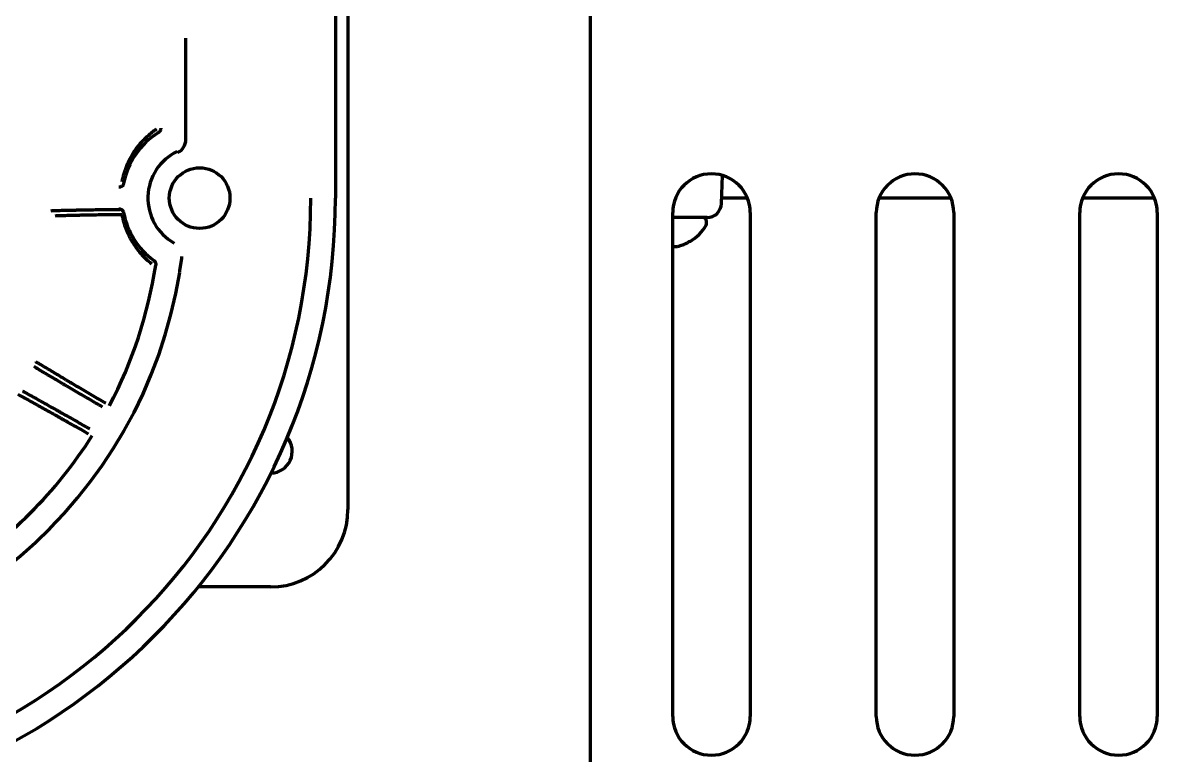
# Model space of a CAD drawing. Header units: inches. Extents: x -3055 to 7244, y 299 to 5591.
# Drawn here: x 2856.1 to 2973.1, y 5327.5 to 5403.2 of the extents above; entities that cross this region are included whole.
import ezdxf

# ---------------------------------------------------------------- set-up
doc = ezdxf.new("R2010")
doc.units = ezdxf.units.IN

msp = doc.modelspace()

# ---------------------------------------------------------------- linework, layer by layer
at = {"linetype": 'Continuous', "lineweight": 70}
for p, q in [((2888.32, 5457.07), (2888.32, 5385.06)), ((2914.62, 5422.37), (2914.62, 4799.06)), ((2889.62, 5405.42), (2889.62, 5352.92)), ((2872.89, 5391.1), (2872.89, 5401.56)), ((2928.17, 5384.51), (2928.27, 5387.39)), ((2930.83, 5385.06), (2928.19, 5385.06)), ((2951.83, 5385.06), (2944.41, 5385.06)), ((2972.83, 5385.06), (2965.41, 5385.06)), ((2923.12, 5331.56), (2923.12, 5383.56)), ((2931.12, 5383.56), (2931.12, 5331.56)), ((2944.12, 5331.56), (2944.12, 5383.56)), ((2952.12, 5383.56), (2952.12, 5331.56)), ((2965.12, 5331.56), (2965.12, 5383.56)), ((2973.12, 5383.56), (2973.12, 5331.56)), ((2926.67, 5383.06), (2923.12, 5383.06)), ((2926.62, 5382.46), (2926.62, 5382.66)), ((2924.92, 5380.62), (2924.92, 5380.59)), ((2881.62, 5344.92), (2874.16, 5344.92))]:
    msp.add_line(p, q, dxfattribs=at)
msp.add_circle((2874.32, 5385.06), 3.13, dxfattribs=at)
for centre, radius, start, end in [((2874.32, 5385.06), 7.99, 122.0759, 169.1104), ((2874.32, 5385.06), 5.34, 115.7368, 240.4997), ((2927.12, 5383.56), 4, 0, 180), ((2948.12, 5383.56), 4, 0, 180), ((2969.12, 5383.56), 4, 0, 180), ((2824.32, 5385.06), 64, 180, 0), ((2824.32, 5385.06), 61.47, 180, 0), ((2874.32, 5385.06), 7.99, 190.8896, 233.7004), ((2926.67, 5384.56), 1.5, 270, 358), ((2922.42, 5384.68), 4.8, 301.3727, 329.6988), ((2926.22, 5382.66), 0.4, 0, 90), ((2926.22, 5382.46), 0.4, 329.6988, 0), ((2822.68, 5385.33), 50.21, 350.9077, 352.8054), ((2824.32, 5385.06), 45.99, 332.2154, 351.3469), ((2824.32, 5385.06), 48.55, 189.0902, 350.9098), ((2824.32, 5385.06), 45.99, 302.2154, 327.7846), ((2881.62, 5358.92), 2.25, 271.4737, 39.4819), ((2881.62, 5352.92), 8, 270, 0), ((2927.12, 5331.56), 4, 180, 0), ((2948.12, 5331.56), 4, 180, 0), ((2969.12, 5331.56), 4, 180, 0)]:
    msp.add_arc(centre, radius, start, end, dxfattribs=at)
msp.add_ellipse((2871.39, 5391.1), major_axis=(-1.42, -0.5), ratio=0.998612, start_param=1.684757, end_param=2.803906, dxfattribs=at)
for points, knots in [([(2869.86, 5392.17), (2869.8, 5392.13), (2869.74, 5392.09), (2869.63, 5392.01), (2869.46, 5391.89), (2869.3, 5391.76), (2868.98, 5391.49), (2868.77, 5391.31), (2868.39, 5390.92), (2868.2, 5390.71), (2867.99, 5390.44), (2867.94, 5390.39), (2867.86, 5390.28), (2867.82, 5390.22), (2867.69, 5390.05), (2867.61, 5389.94), (2867.39, 5389.59), (2867.25, 5389.35), (2866.99, 5388.86), (2866.87, 5388.61), (2866.74, 5388.29), (2866.72, 5388.22), (2866.67, 5388.09), (2866.59, 5387.89), (2866.53, 5387.69), (2866.41, 5387.29), (2866.34, 5387.02), (2866.29, 5386.74)], [0, 0, 0, 0, 0.03125, 0.03125, 0.0625, 0.125, 0.125, 0.25, 0.25, 0.375, 0.375, 0.40625, 0.40625, 0.4375, 0.4375, 0.5, 0.5, 0.625, 0.625, 0.75, 0.75, 0.78125, 0.78125, 0.8125, 0.875, 0.875, 1, 1, 1, 1]), ([(2870.31, 5392.26), (2870.31, 5392.22), (2870.3, 5392.17), (2870.29, 5392.12), (2870.29, 5392.11), (2870.28, 5392.09), (2870.28, 5392.08), (2870.27, 5392.05), (2870.25, 5392.02), (2870.23, 5391.98), (2870.21, 5391.95), (2870.2, 5391.95), (2870.19, 5391.93), (2870.18, 5391.92), (2870.14, 5391.88), (2870.11, 5391.86), (2870.07, 5391.83)], [0, 0, 0, 0, 0.25, 0.25, 0.3125, 0.3125, 0.375, 0.375, 0.5, 0.625, 0.625, 0.6875, 0.6875, 0.75, 0.75, 1, 1, 1, 1]), ([(2866.47, 5386.57), (2866.47, 5386.54), (2866.46, 5386.52), (2866.44, 5386.48), (2866.44, 5386.46), (2866.42, 5386.44), (2866.42, 5386.42), (2866.4, 5386.39), (2866.38, 5386.36), (2866.35, 5386.33), (2866.34, 5386.32), (2866.32, 5386.3), (2866.31, 5386.29), (2866.28, 5386.26), (2866.25, 5386.25), (2866.21, 5386.23), (2866.2, 5386.22), (2866.18, 5386.21), (2866.16, 5386.2), (2866.12, 5386.19), (2866.07, 5386.17), (2866.01, 5386.17), (2865.98, 5386.17)], [0, 0, 0, 0, 0.125, 0.125, 0.1875, 0.1875, 0.25, 0.25, 0.375, 0.375, 0.4375, 0.4375, 0.5, 0.5, 0.625, 0.625, 0.6875, 0.6875, 0.75, 0.75, 0.875, 1, 1, 1, 1]), ([(2858.98, 5383.76), (2859.16, 5383.77), (2859.35, 5383.78), (2859.78, 5383.79), (2860.23, 5383.8), (2860.75, 5383.81), (2861.16, 5383.82), (2861.3, 5383.82), (2861.51, 5383.83), (2861.62, 5383.83), (2861.74, 5383.83), (2861.81, 5383.83), (2861.85, 5383.84), (2862.19, 5383.84), (2862.51, 5383.85), (2863.16, 5383.86), (2863.83, 5383.87), (2864.55, 5383.87), (2865.29, 5383.88), (2865.67, 5383.89), (2866.07, 5383.89)], [0, 0, 0, 0, 0.125, 0.125, 0.25, 0.375, 0.375, 0.4375, 0.4375, 0.46875, 0.484375, 0.484375, 0.5, 0.5, 0.625, 0.625, 0.75, 0.875, 0.875, 1, 1, 1, 1]), ([(2859.43, 5383.24), (2859.61, 5383.25), (2859.8, 5383.25), (2860.2, 5383.27), (2860.64, 5383.28), (2861.14, 5383.29), (2861.53, 5383.3), (2861.67, 5383.31), (2861.88, 5383.31), (2861.95, 5383.31), (2862.09, 5383.32), (2862.16, 5383.32), (2862.38, 5383.32), (2862.53, 5383.33), (2862.76, 5383.33), (2862.84, 5383.33), (2863, 5383.33), (2863.07, 5383.34), (2863.47, 5383.34), (2863.8, 5383.35), (2864.47, 5383.36), (2864.82, 5383.36), (2865.54, 5383.37), (2865.91, 5383.38), (2866.29, 5383.38)], [0, 0, 0, 0, 0.125, 0.125, 0.25, 0.375, 0.375, 0.4375, 0.4375, 0.46875, 0.46875, 0.5, 0.5, 0.5625, 0.5625, 0.59375, 0.59375, 0.625, 0.625, 0.75, 0.75, 0.875, 0.875, 1, 1, 1, 1]), ([(2865.98, 5383.96), (2866.01, 5383.96), (2866.04, 5383.96), (2866.08, 5383.95), (2866.09, 5383.95), (2866.12, 5383.94), (2866.14, 5383.93), (2866.18, 5383.92), (2866.2, 5383.91), (2866.24, 5383.89), (2866.25, 5383.88), (2866.28, 5383.86), (2866.29, 5383.85), (2866.32, 5383.83), (2866.34, 5383.81), (2866.37, 5383.77), (2866.38, 5383.76), (2866.39, 5383.74), (2866.4, 5383.73), (2866.42, 5383.69), (2866.44, 5383.66), (2866.45, 5383.62), (2866.46, 5383.61), (2866.47, 5383.58), (2866.47, 5383.57), (2866.47, 5383.55)], [0, 0, 0, 0, 0.125, 0.125, 0.1875, 0.1875, 0.25, 0.25, 0.375, 0.375, 0.4375, 0.4375, 0.5, 0.5, 0.625, 0.625, 0.6875, 0.6875, 0.75, 0.75, 0.875, 0.875, 0.9375, 0.9375, 1, 1, 1, 1]), ([(2866.29, 5383.38), (2866.31, 5383.25), (2866.34, 5383.13), (2866.4, 5382.88), (2866.43, 5382.75), (2866.53, 5382.39), (2866.61, 5382.15), (2866.79, 5381.68), (2866.89, 5381.45), (2867.05, 5381.1), (2867.11, 5380.99), (2867.2, 5380.83), (2867.23, 5380.77), (2867.3, 5380.66), (2867.33, 5380.61), (2867.49, 5380.34), (2867.63, 5380.13), (2867.92, 5379.72), (2868.08, 5379.52), (2868.33, 5379.24), (2868.41, 5379.15), (2868.55, 5379.01), (2868.59, 5378.97), (2868.68, 5378.88), (2868.73, 5378.83), (2868.96, 5378.62), (2869.15, 5378.45), (2869.35, 5378.29)], [0, 0, 0, 0, 0.0625, 0.0625, 0.125, 0.125, 0.25, 0.25, 0.375, 0.375, 0.4375, 0.4375, 0.46875, 0.46875, 0.5, 0.5, 0.625, 0.625, 0.75, 0.75, 0.8125, 0.8125, 0.84375, 0.84375, 0.875, 0.875, 1, 1, 1, 1]), ([(2869.59, 5378.62), (2869.62, 5378.6), (2869.66, 5378.56), (2869.7, 5378.51), (2869.71, 5378.49), (2869.74, 5378.45), (2869.75, 5378.43), (2869.76, 5378.39), (2869.77, 5378.37), (2869.78, 5378.32), (2869.79, 5378.28), (2869.79, 5378.23), (2869.79, 5378.19), (2869.79, 5378.17), (2869.79, 5378.14)], [0, 0, 0, 0, 0.25, 0.25, 0.375, 0.375, 0.5, 0.5, 0.625, 0.625, 0.75, 0.875, 0.875, 1, 1, 1, 1]), ([(2864.3, 5363.49), (2863.79, 5363.79), (2863.29, 5364.08), (2862.32, 5364.65), (2861.84, 5364.92), (2861.15, 5365.33), (2860.92, 5365.47), (2860.58, 5365.67), (2860.47, 5365.73), (2860.3, 5365.83), (2860.25, 5365.87), (2860.14, 5365.93), (2860.08, 5365.96), (2859.59, 5366.26), (2859.17, 5366.5), (2858.37, 5366.98), (2858, 5367.2), (2857.5, 5367.5), (2857.37, 5367.58), (2857.25, 5367.66)], [0, 0, 0, 0, 0.186124, 0.186124, 0.372249, 0.372249, 0.465311, 0.465311, 0.511842, 0.511842, 0.535108, 0.535108, 0.558373, 0.558373, 0.744498, 0.744498, 0.930622, 0.930622, 1, 1, 1, 1]), ([(2864.63, 5363.88), (2864.14, 5364.17), (2863.66, 5364.45), (2862.73, 5365), (2862.27, 5365.27), (2861.6, 5365.66), (2861.38, 5365.79), (2861.05, 5365.99), (2860.94, 5366.05), (2860.78, 5366.15), (2860.73, 5366.18), (2860.62, 5366.24), (2860.57, 5366.28), (2860.09, 5366.56), (2859.69, 5366.8), (2858.92, 5367.26), (2858.56, 5367.48), (2858.04, 5367.79), (2857.87, 5367.89), (2857.67, 5368.02), (2857.62, 5368.04), (2857.54, 5368.09), (2857.5, 5368.12), (2857.46, 5368.14), (2857.46, 5368.15), (2857.45, 5368.15)], [0, 0, 0, 0, 0.173487, 0.173487, 0.346974, 0.346974, 0.433717, 0.433717, 0.477089, 0.477089, 0.498775, 0.498775, 0.520461, 0.520461, 0.693947, 0.693947, 0.867434, 0.867434, 0.954178, 0.954178, 0.975864, 0.975864, 0.997549, 0.997549, 1, 1, 1, 1]), ([(2855.57, 5364.81), (2855.64, 5364.77), (2855.71, 5364.73), (2855.86, 5364.65), (2855.94, 5364.6), (2856.07, 5364.53), (2856.12, 5364.51), (2856.21, 5364.46), (2856.25, 5364.44), (2856.65, 5364.21), (2857.02, 5364.01), (2857.8, 5363.57), (2858.21, 5363.35), (2858.85, 5362.99), (2859.07, 5362.87), (2859.34, 5362.71), (2859.4, 5362.68), (2859.51, 5362.62), (2859.57, 5362.59), (2859.74, 5362.49), (2859.96, 5362.36), (2860.19, 5362.23), (2860.43, 5362.1), (2860.54, 5362.04), (2860.89, 5361.84), (2861.13, 5361.7), (2861.84, 5361.3), (2862.33, 5361.02), (2862.82, 5360.74)], [0, 0, 0, 0, 0.03625, 0.03625, 0.080057, 0.080057, 0.10196, 0.10196, 0.123864, 0.123864, 0.299091, 0.299091, 0.474318, 0.474318, 0.561932, 0.561932, 0.583835, 0.583835, 0.605739, 0.605739, 0.649546, 0.693352, 0.693352, 0.737159, 0.737159, 0.824773, 0.824773, 1, 1, 1, 1]), ([(2856.08, 5365.13), (2856.09, 5365.12), (2856.1, 5365.12), (2856.16, 5365.09), (2856.2, 5365.06), (2856.62, 5364.83), (2857, 5364.62), (2857.81, 5364.16), (2858.23, 5363.93), (2858.89, 5363.56), (2859.12, 5363.43), (2859.4, 5363.27), (2859.46, 5363.24), (2859.58, 5363.17), (2859.63, 5363.14), (2859.81, 5363.04), (2859.93, 5362.97), (2860.52, 5362.64), (2861, 5362.36), (2861.98, 5361.81), (2862.48, 5361.52), (2862.99, 5361.23)], [0, 0, 0, 0, 0.005554, 0.005554, 0.029809, 0.029809, 0.223847, 0.223847, 0.417885, 0.417885, 0.514905, 0.514905, 0.539159, 0.539159, 0.563414, 0.563414, 0.611924, 0.611924, 0.805962, 0.805962, 1, 1, 1, 1])]:
    msp.add_open_spline(points, degree=3, knots=knots, dxfattribs=at)
for points in [[(2923.12, 5380.07), (2923.14, 5380.06), (2923.2, 5380.06), (2923.27, 5380.05), (2923.34, 5380.05), (2923.41, 5380.05), (2923.48, 5380.05), (2923.55, 5380.06), (2923.6, 5380.06), (2923.62, 5380.07)], [(2923.62, 5380.07), (2923.67, 5380.08), (2923.78, 5380.11), (2923.94, 5380.16), (2924.1, 5380.22), (2924.26, 5380.28), (2924.41, 5380.35), (2924.57, 5380.42), (2924.73, 5380.51), (2924.85, 5380.58), (2924.92, 5380.62)]]:
    msp.add_open_spline(points, degree=3, dxfattribs=at)

doc.saveas('drawing.dxf')
